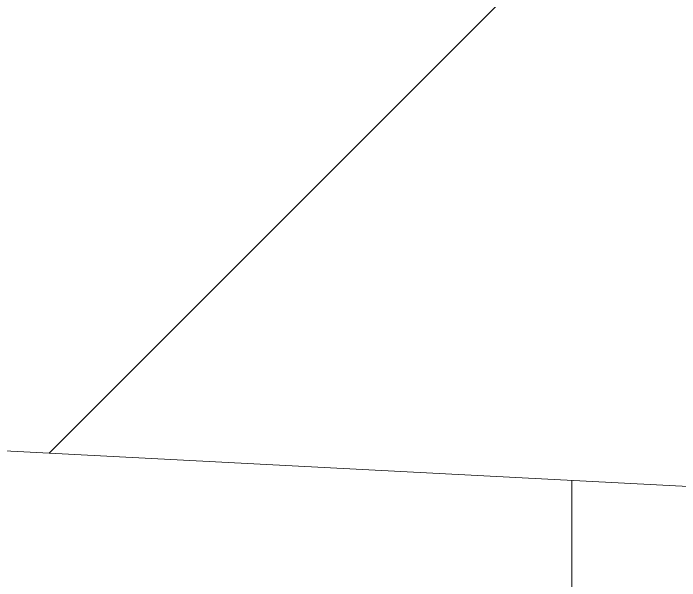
# Model space of a CAD drawing. Extents: x 14808 to 20058, y -13198 to -11680.
# Drawn here: x 15398.884 to 15401.09, y -12623.7 to -12621.823 of the extents above; entities that cross this region are included whole.
import ezdxf

# ---------------------------------------------------------------- set-up
doc = ezdxf.new("R2010")
doc.units = 0
doc.header["$LTSCALE"] = 7
doc.header["$MEASUREMENT"] = 0
doc.layers.get('0').update_dxf_attribs({"color": 2, "linetype": 'CONTINUOUS'})

# ---------------------------------------------------------------- blocks, each defined once
blk = doc.blocks.new('A$C3ED52FEC')
at = {"linetype": 'Continuous', "lineweight": 0}
h = blk.add_hatch(dxfattribs=at)
h.set_pattern_fill('ANSI31', color=2, scale=0.25, style=0)
h.set_pattern_definition([(45, (-201.2296, 37.0511), (-0.561266, 0.561266), [])])
edge = h.paths.add_edge_path(flags=0)
edge.add_line((37.5, 17.75), (37.5, 17.2186))
edge.add_arc((37.625, 17.2186), 0.125, 180, 267)
edge.add_line((37.6185, 17.0938), (40.5, 16.9428))
edge.add_line((40.5, 16.9428), (40.75, 16.9428))
edge.add_arc((40.75, 17.1928), 0.25, 270, 360)
edge.add_line((41, 17.1928), (41, 18.4375))
edge.add_line((41, 18.4375), (40.375, 18.4375))
edge.add_line((40.375, 18.4375), (40.375, 17.875))
edge.add_line((40.375, 17.875), (38, 17.875))
edge.add_line((38, 17.875), (37.5, 17.75))
at = {"color": 7, "linetype": 'Continuous', "lineweight": 15}
for p, q in [((37.6185, 17.0938), (40.5, 16.9428)), ((40.2209, 14.4328), (40.2216, 16.9574))]:
    blk.add_line(p, q, dxfattribs=at)

msp = doc.modelspace()

# ---------------------------------------------------------------- block references
at = {"xscale": 2, "yscale": 2, "zscale": 2}
msp.add_blockref('A$C3ED52FEC', (15320.2898, -12657.2834), dxfattribs=at)

doc.saveas('drawing.dxf')
